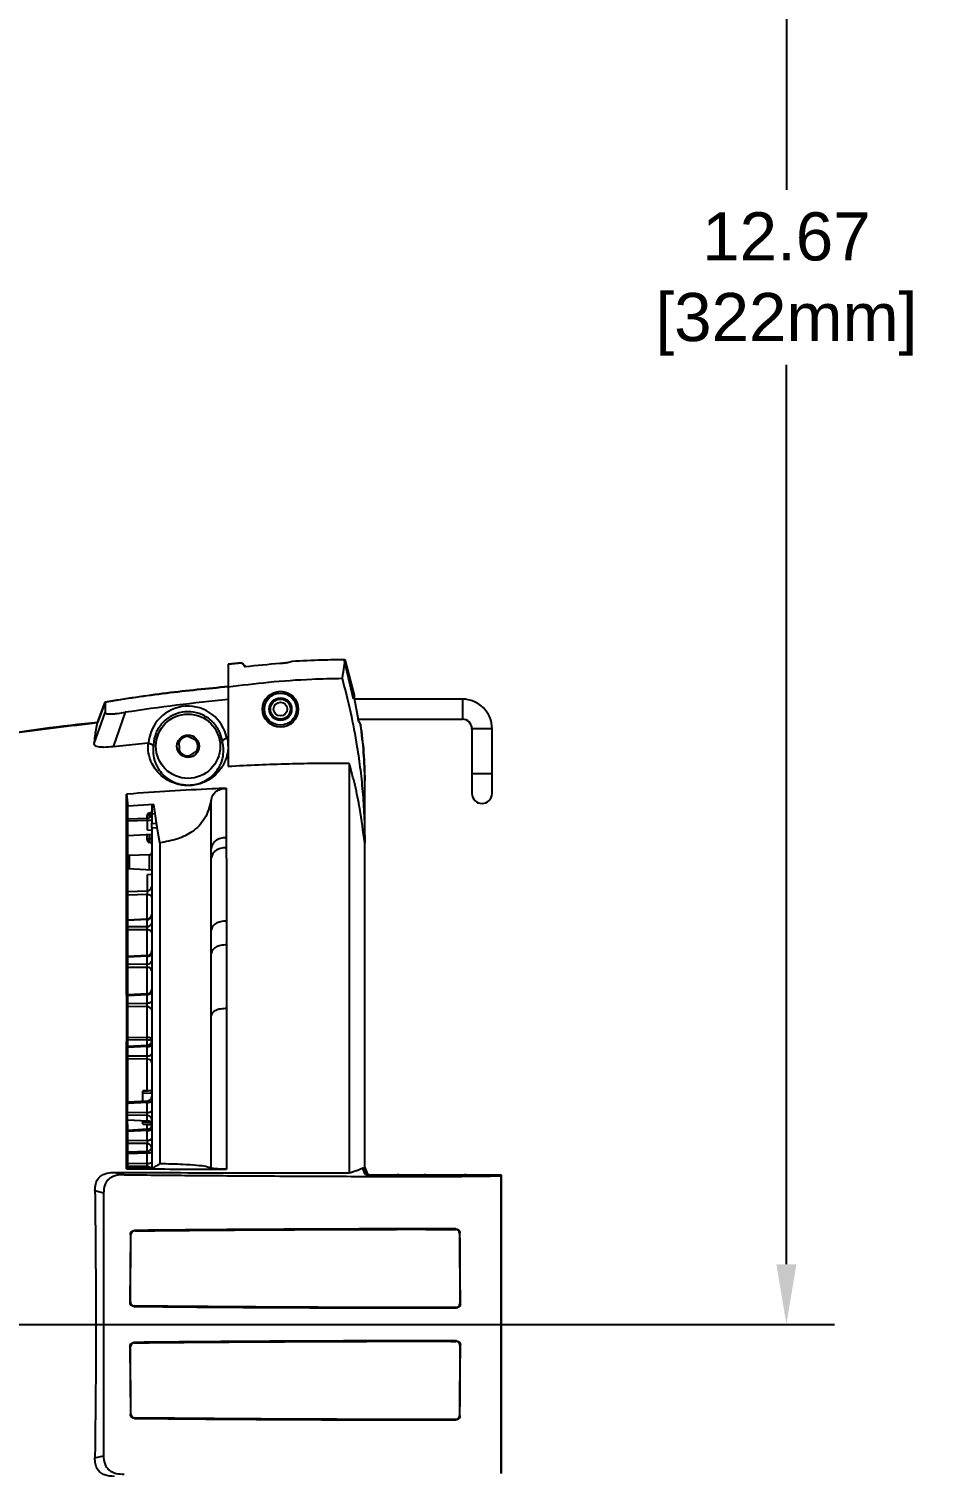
# Model space of a CAD drawing. Header units: inches. Extents: x 1.2 to 44.8, y 1.3 to 32.8.
# Drawn here: x 23.3 to 28.87, y 9.43 to 18.39 of the extents above; entities that cross this region are included whole.
import ezdxf

# ---------------------------------------------------------------- set-up
doc = ezdxf.new("R2010")
doc.units = ezdxf.units.IN
doc.header["$MEASUREMENT"] = 0
doc.layers.add('DIM', color=1, linetype='Continuous')
doc.layers.add('OBJECT', color=7, linetype='Continuous')
doc.styles.add('Arial', font='arial.ttf')
doc.dimstyles.new('ANSI & Metric .30 Stacked', dxfattribs={"dimscale": 2.666667, "dimtxt": 0.3, "dimasz": 0.375, "dimexe": 0.3, "dimexo": 0.3, "dimgap": 0.1, "dimtad": 0, "dimtih": 1, "dimtoh": 1, "dimzin": 4, "dimdsep": 46, "dimtxsty": 'Arial', "dimcen": 0.15, "dimadec": 0, "dimazin": 0, "dimtfac": 0.75, "dimtofl": 0, "dimtmove": 0, "dimatfit": 3, "dimfxl": 1, "dimtolj": 1, "dimtzin": 0, "dimarcsym": 0})

# ---------------------------------------------------------------- blocks, each defined once
blk = doc.blocks.new('*D6')
at = {"layer": 'Defpoints', "color": 0, "transparency": 16777216}
for p in [(16.7878, 9.5733), (26.2386, 6.3449), (16.7878, 3.4586)]:
    blk.add_point(p, dxfattribs=at)
at = {"layer": 'DIM', "color": 0, "lineweight": -2, "transparency": 16777216}
for p, q in [((16.7878, 9.2733), (16.7878, 3.1586)), ((26.2386, 6.0449), (26.2386, 3.1586)), ((17.1628, 3.4586), (20.6791, 3.4586)), ((25.8636, 3.4586), (22.4538, 3.4586))]:
    blk.add_line(p, q, dxfattribs=at)
at = {"layer": 'DIM', "color": 0, "transparency": 16777216}
for points in [[(17.1628, 3.5211), (17.1628, 3.3961), (16.7878, 3.4586)], [(25.8636, 3.5211), (25.8636, 3.3961), (26.2386, 3.4586)]]:
    blk.add_solid(points, dxfattribs=at)
at = {"layer": 'DIM', "color": 0, "transparency": 16777216, "char_height": 0.3, "attachment_point": 5, "style": 'Arial'}
for s, insert in [('\\A1;9.45', (21.5664, 3.7117)), ('\\A1;[240mm]', (21.5664, 3.1663))]:
    blk.add_mtext(s, dxfattribs=dict(at, insert=insert))
blk = doc.blocks.new('*D7')
at = {"layer": 'Defpoints', "color": 0, "transparency": 16777216}
for p in [(21.8281, 22.9991), (28.0133, 22.9991), (21.5848, 10.3242)]:
    blk.add_point(p, dxfattribs=at)
at = {"layer": 'DIM', "color": 0, "lineweight": -2, "transparency": 16777216}
for p, q in [((22.1281, 22.9991), (28.3133, 22.9991)), ((28.0133, 22.6241), (28.0133, 17.3888)), ((28.0133, 10.6992), (28.0133, 16.2979)), ((21.8848, 10.3242), (28.3133, 10.3242))]:
    blk.add_line(p, q, dxfattribs=at)
at = {"layer": 'DIM', "color": 0, "transparency": 16777216}
for points in [[(27.9508, 22.6241), (28.0758, 22.6241), (28.0133, 22.9991)], [(27.9508, 10.6992), (28.0758, 10.6992), (28.0133, 10.3242)]]:
    blk.add_solid(points, dxfattribs=at)
at = {"layer": 'DIM', "color": 0, "transparency": 16777216, "char_height": 0.3, "attachment_point": 5, "style": 'Arial'}
for s, insert in [('\\A1;12.67', (28.0133, 17.0965)), ('\\A1;[322mm]', (28.0133, 16.5511))]:
    blk.add_mtext(s, dxfattribs=dict(at, insert=insert))

msp = doc.modelspace()

# ---------------------------------------------------------------- linework, layer by layer
at = {"layer": 'OBJECT'}
for p, q in [((24.5386, 14.4342), (24.6207, 14.4436)), ((24.5386, 14.4342), (24.5386, 13.7978)), ((24.6204, 14.4436), (24.6213, 14.4377)), ((24.6207, 14.4436), (24.6446, 14.4183)), ((24.9023, 14.4437), (24.936, 14.454)), ((25.3189, 14.2177), (25.2631, 14.455)), ((25.2645, 14.465), (25.3225, 14.2428)), ((25.3225, 14.2428), (25.3217, 14.2307)), ((23.7719, 14.1992), (23.7253, 14.071)), ((23.7255, 14.0716), (23.7719, 14.1992)), ((23.7719, 14.1992), (23.7719, 14.134)), ((24.8063, 14.1802), (24.7982, 14.1802)), ((24.8951, 14.2177), (24.8636, 14.2177)), ((25.3519, 14.0777), (25.3217, 14.2307)), ((25.9961, 14.2177), (25.3243, 14.2177)), ((25.9961, 14.2177), (25.9961, 14.0927)), ((23.7043, 13.9403), (23.7719, 14.134)), ((23.8979, 14.1356), (23.823, 13.9211)), ((24.8063, 14.1302), (24.7982, 14.1302)), ((24.8636, 14.0927), (24.8951, 14.0927)), ((24.8878, 14.0927), (24.8788, 14.0898)), ((24.8897, 14.0924), (24.8904, 14.0906)), ((25.3519, 14.0777), (25.3484, 14.0927)), ((25.3489, 14.0927), (25.9961, 14.0927)), ((25.3519, 14.0777), (25.3622, 14.0581)), ((24.3359, 13.9624), (24.2762, 13.9919)), ((24.5302, 13.9744), (24.533, 13.9747)), ((25.3583, 14.0577), (25.3622, 14.0577)), ((26.0561, 14.0327), (26.0561, 13.6302)), ((26.1811, 14.0327), (26.0561, 14.0327)), ((26.1811, 13.6302), (26.1811, 14.0327)), ((24.0396, 13.9423), (23.823, 13.9211)), ((24.0396, 13.9423), (24.0429, 13.9424)), ((24.2318, 13.9462), (24.2359, 13.8833)), ((24.2922, 13.8603), (24.3405, 13.8924)), ((24.3405, 13.8924), (24.3414, 13.8931)), ((24.3454, 13.9024), (24.3414, 13.8931)), ((24.3534, 13.9011), (24.3414, 13.8931)), ((24.2859, 13.8561), (24.285, 13.8555)), ((25.3886, 13.2431), (25.3886, 13.7102)), ((26.1811, 13.7527), (26.0561, 13.7527)), ((23.9062, 13.6255), (23.9136, 13.5501)), ((24.0746, 13.5617), (23.9136, 13.5501)), ((24.0636, 13.562), (24.0636, 13.4442)), ((24.0362, 13.4615), (23.9134, 13.4572)), ((23.9135, 13.4722), (24.0346, 13.4764)), ((24.0336, 13.4764), (24.0336, 13.4919)), ((24.0362, 13.4022), (24.0362, 13.4615)), ((24.0636, 13.4615), (24.0362, 13.4615)), ((24.0515, 13.5078), (24.0456, 13.5066)), ((24.0456, 13.5066), (24.0473, 13.4985)), ((24.0499, 13.499), (24.0473, 13.4985)), ((24.0473, 13.4985), (24.0473, 13.4797)), ((24.0499, 13.499), (24.0515, 13.5078)), ((24.0499, 13.4812), (24.0499, 13.499)), ((24.0841, 13.5011), (24.0636, 13.5029)), ((24.0636, 13.4442), (24.0934, 13.4424)), ((24.0636, 13.3748), (23.9133, 13.3656)), ((24.0336, 13.3406), (24.0336, 13.373)), ((24.0636, 13.3998), (24.0362, 13.4022)), ((24.0473, 13.3738), (24.0473, 13.3471)), ((24.0473, 13.3471), (24.0499, 13.3469)), ((24.0499, 13.3469), (24.0499, 13.374)), ((24.0636, 13.4162), (24.0636, 11.2988)), ((24.0979, 13.4142), (24.0636, 13.4162)), ((24.0499, 13.3254), (24.0473, 13.3256)), ((25.3886, 11.2931), (25.3886, 13.3225)), ((25.3886, 13.3225), (25.3886, 13.3225)), ((24.0491, 13.2487), (23.9219, 13.2443)), ((23.9219, 13.2443), (23.9219, 13.1623)), ((24.0491, 13.1545), (24.0491, 13.2487)), ((25.3886, 13.2431), (25.3886, 13.2431)), ((23.9135, 13.1628), (24.0636, 13.1536)), ((24.0362, 13.1262), (24.0636, 13.1286)), ((24.0362, 13.0233), (24.0362, 13.1262)), ((24.0346, 13.0001), (23.9134, 12.9959)), ((23.9135, 13.019), (24.0346, 13.0232)), ((24.0346, 12.8481), (24.0346, 13.0001)), ((24.035, 12.8481), (23.9132, 12.8421)), ((24.0346, 12.8015), (24.0346, 12.8452)), ((23.9132, 12.801), (24.0346, 12.8015)), ((24.0346, 12.7805), (23.9132, 12.78)), ((24.0346, 12.6214), (24.0346, 12.7805)), ((24.035, 12.6214), (23.9133, 12.6154)), ((23.9134, 12.5683), (24.0346, 12.5682)), ((24.0346, 12.5471), (23.9134, 12.5472)), ((24.0346, 12.5682), (24.0346, 12.6171)), ((24.0346, 12.3816), (24.0346, 12.5471)), ((23.9136, 12.4691), (23.9136, 12.4691)), ((24.035, 12.3816), (23.9136, 12.3756)), ((24.0346, 12.3231), (24.0346, 12.3765)), ((23.9136, 12.3238), (24.0346, 12.3231)), ((24.0346, 12.3022), (23.9136, 12.3029)), ((24.0346, 12.1114), (24.0346, 12.3022)), ((23.9136, 12.1128), (24.0346, 12.1114)), ((24.0346, 12.0948), (23.9136, 12.096)), ((24.0346, 12.0614), (24.0346, 12.0948)), ((24.035, 12.0611), (23.9136, 12.0553)), ((24.0346, 11.9961), (24.0346, 12.0543)), ((23.9136, 11.9975), (24.0346, 11.9961)), ((24.0346, 11.9756), (23.9136, 11.977)), ((24.0346, 11.7799), (24.0346, 11.9756)), ((24.0636, 11.7814), (24.0066, 11.7784)), ((24.0066, 11.7784), (24.0066, 11.777)), ((24.0066, 11.7133), (24.0066, 11.7622)), ((23.9127, 11.6462), (24.0346, 11.6441)), ((24.0349, 11.7146), (23.9129, 11.709)), ((24.0346, 11.6441), (24.0346, 11.7062)), ((24.0346, 11.6244), (23.9127, 11.6265)), ((23.9127, 11.5989), (24.0346, 11.5924)), ((23.9128, 11.5975), (24.0352, 11.591)), ((24.0066, 11.5862), (24.0066, 11.5926)), ((24.0066, 11.5862), (24.0525, 11.5839)), ((24.0066, 11.5714), (24.0066, 11.57)), ((24.0621, 11.5686), (24.0066, 11.5714)), ((24.0066, 11.57), (24.063, 11.5671)), ((24.0346, 11.5924), (24.0346, 11.6244)), ((24.0346, 11.5391), (24.0346, 11.5686)), ((24.0352, 11.5391), (23.9129, 11.5326)), ((24.0351, 11.5309), (23.913, 11.5245)), ((23.9131, 11.4714), (24.0351, 11.4702)), ((24.0351, 11.4702), (24.0351, 11.5309)), ((24.0346, 11.4498), (23.9132, 11.4509)), ((24.0349, 11.4013), (23.9133, 11.3959)), ((24.0346, 11.4013), (24.0346, 11.4498)), ((24.0346, 11.3265), (24.0346, 11.3913)), ((23.9062, 11.293), (23.9136, 11.3008)), ((23.9062, 11.293), (23.9136, 11.293)), ((23.9135, 11.3292), (24.0346, 11.3265)), ((24.0346, 11.3077), (23.9135, 11.3104)), ((23.9136, 11.3008), (24.074, 11.3)), ((23.9136, 11.3008), (23.9136, 11.293)), ((23.9136, 11.3008), (23.9136, 11.3008)), ((24.0346, 11.3002), (24.0346, 11.3077)), ((25.3922, 11.2585), (25.3769, 11.2969)), ((25.3906, 11.3003), (25.3886, 11.3003)), ((25.4026, 11.2582), (25.3896, 11.2906)), ((25.4072, 11.2587), (25.3906, 11.3003)), ((23.8309, 11.271), (23.8907, 11.2562)), ((25.4472, 11.2553), (26.2364, 11.2553)), ((25.4472, 11.2553), (25.4472, 11.2539)), ((25.59, 11.2539), (25.4472, 11.2539)), ((25.59, 11.2539), (25.4472, 11.2539)), ((25.59, 11.2553), (25.59, 11.2539)), ((25.7672, 11.2539), (25.7672, 11.2553)), ((26.01, 11.2539), (25.7672, 11.2539)), ((26.01, 11.2539), (25.7672, 11.2539)), ((26.01, 11.2539), (26.01, 11.2553)), ((26.2386, 9.3954), (26.2386, 11.253)), ((26.2391, 9.396), (26.2391, 11.254)), ((23.7625, 11.1415), (23.709, 11.1551)), ((23.7625, 11.1415), (23.7625, 9.5069)), ((23.9298, 10.8843), (23.9272, 10.4615)), ((23.9324, 10.8817), (23.9298, 10.8843)), ((23.9298, 10.4641), (23.9324, 10.8817)), ((23.9547, 10.9092), (23.9573, 10.9066)), ((25.9535, 10.9157), (25.9561, 10.9183)), ((25.9812, 10.8936), (25.9786, 10.891)), ((25.9786, 10.891), (25.9813, 10.4548)), ((23.9272, 10.4615), (23.9298, 10.4641)), ((23.9544, 10.4389), (23.9518, 10.4363)), ((25.9591, 10.4271), (25.9565, 10.4297)), ((25.9813, 10.4548), (25.9839, 10.4522)), ((23.9518, 10.2122), (23.9544, 10.2096)), ((25.9565, 10.2187), (25.9591, 10.2214)), ((23.9272, 10.1869), (23.9298, 9.7641)), ((23.9298, 10.1843), (23.9272, 10.1869)), ((23.9324, 9.7667), (23.9298, 10.1843)), ((25.9813, 10.1937), (25.9786, 9.7575)), ((25.9839, 10.1963), (25.9813, 10.1937)), ((23.9298, 9.7641), (23.9324, 9.7667)), ((23.9573, 9.7418), (23.9547, 9.7392)), ((25.9561, 9.7301), (25.9535, 9.7327)), ((25.9786, 9.7575), (25.9812, 9.7549)), ((23.7088, 9.4933), (23.7625, 9.5069))]:
    msp.add_line(p, q, dxfattribs=at)
at = {"layer": 'OBJECT', "flags": 128}
for points in [[(24.1123, 13.3229), (24.0992, 13.4059), (24.0746, 13.5617)], [(24.0473, 13.4985), (24.0445, 13.4982), (24.0419, 13.4978), (24.0396, 13.4972), (24.0375, 13.4964), (24.0358, 13.4954), (24.0346, 13.4943), (24.0338, 13.4931), (24.0336, 13.4919)], [(24.0636, 13.5051), (24.0633, 13.5043), (24.0626, 13.5031), (24.0613, 13.5021), (24.0596, 13.5011), (24.0576, 13.5003), (24.0552, 13.4996), (24.0526, 13.4992), (24.0499, 13.499)], [(24.0473, 13.3471), (24.0445, 13.3469), (24.0419, 13.3465), (24.0396, 13.3458), (24.0375, 13.345), (24.0358, 13.3441), (24.0346, 13.343), (24.0338, 13.3418), (24.0336, 13.3406)], [(24.0636, 13.3535), (24.0633, 13.3522), (24.0626, 13.3511), (24.0613, 13.35), (24.0596, 13.349), (24.0576, 13.3482), (24.0552, 13.3476), (24.0526, 13.3471), (24.0499, 13.3469)], [(24.0636, 12.9839), (24.063, 12.987), (24.0614, 12.99), (24.0587, 12.9927), (24.0552, 12.9952), (24.0508, 12.9972), (24.0458, 12.9987), (24.0403, 12.9997), (24.0346, 13.0001)], [(24.0346, 12.8452), (24.0336, 12.8451), (23.9138, 12.8392), (23.9132, 12.8392)], [(24.0636, 12.7613), (24.063, 12.765), (24.0614, 12.7685), (24.0587, 12.7718), (24.0552, 12.7747), (24.0508, 12.777), (24.0458, 12.7789), (24.0403, 12.78), (24.0346, 12.7805)], [(24.0346, 12.6171), (24.0336, 12.6171), (23.9138, 12.6112), (23.9133, 12.6111)], [(24.0346, 12.3765), (24.0336, 12.3765), (23.9138, 12.3706), (23.9136, 12.3706)], [(24.0636, 12.3955), (24.063, 12.3918), (24.0614, 12.3884), (24.0587, 12.3851), (24.0552, 12.3823), (24.0508, 12.3799), (24.0458, 12.3782), (24.0403, 12.377), (24.0346, 12.3765)], [(24.0636, 12.3416), (24.063, 12.338), (24.0614, 12.3346), (24.0587, 12.3315), (24.0552, 12.3287), (24.0508, 12.3264), (24.0458, 12.3247), (24.0403, 12.3236), (24.0346, 12.3231)], [(24.0346, 12.0543), (24.0336, 12.0542), (23.9138, 12.0485), (23.9136, 12.0485)], [(24.0346, 12.0543), (24.0403, 12.0547), (24.0458, 12.0556), (24.0508, 12.0571), (24.0552, 12.0591), (24.0587, 12.0615), (24.0614, 12.0643), (24.063, 12.0672), (24.0636, 12.0702)], [(24.0346, 11.9961), (24.0403, 11.9965), (24.0458, 11.9974), (24.0508, 11.9989), (24.0552, 12.0008), (24.0587, 12.0031), (24.0614, 12.0057), (24.063, 12.0086), (24.0636, 12.0115)], [(24.0066, 11.777), (24.0365, 11.7785), (24.0636, 11.7799)], [(24.0636, 11.7651), (24.0555, 11.7647), (24.0066, 11.7622)], [(24.0346, 11.7062), (24.0336, 11.7062), (23.9138, 11.7006), (23.9129, 11.7006)], [(24.0346, 11.7062), (24.0403, 11.7065), (24.0458, 11.7073), (24.0508, 11.7085), (24.0552, 11.7101), (24.0587, 11.712), (24.0614, 11.7142), (24.063, 11.7165), (24.0636, 11.719)], [(24.0346, 11.6441), (24.0403, 11.6444), (24.0458, 11.6451), (24.0508, 11.6463), (24.0552, 11.6478), (24.0587, 11.6496), (24.0614, 11.6517), (24.063, 11.654), (24.0636, 11.6563)], [(24.0351, 11.5309), (24.0408, 11.5313), (24.0461, 11.5322), (24.0511, 11.5335), (24.0553, 11.5351), (24.0588, 11.5372), (24.0614, 11.5395), (24.063, 11.542), (24.0636, 11.5445)], [(24.0351, 11.4702), (24.0408, 11.4706), (24.0461, 11.4715), (24.0511, 11.4728), (24.0553, 11.4745), (24.0588, 11.4765), (24.0614, 11.4788), (24.063, 11.4813), (24.0636, 11.4838)], [(24.0346, 11.3913), (24.0336, 11.3913), (23.9138, 11.3859), (23.9133, 11.3859)], [(24.0346, 11.3913), (24.0403, 11.3915), (24.0458, 11.3921), (24.0508, 11.3931), (24.0552, 11.3943), (24.0587, 11.3958), (24.0614, 11.3975), (24.063, 11.3993), (24.0636, 11.4011)], [(24.0346, 11.3265), (24.0403, 11.3268), (24.0458, 11.3273), (24.0508, 11.3282), (24.0552, 11.3294), (24.0587, 11.3308), (24.0614, 11.3323), (24.063, 11.334), (24.0636, 11.3358)], [(26.2386, 11.253), (26.2374, 11.2542), (26.2364, 11.2553)]]:
    msp.add_lwpolyline(points, dxfattribs=at)
at = {"layer": 'OBJECT'}
for centre, radius in [((24.8636, 14.1552), 0.1), ((24.8636, 14.1552), 0.07), ((24.8636, 14.1552), 0.0625), ((24.8636, 14.1552), 0.0425), ((24.2886, 13.9242), 0.2), ((24.2886, 13.9242), 0.0693)]:
    msp.add_circle(centre, radius, dxfattribs=at)
for centre, radius, start, end in [((25.9961, 14.0327), 0.185, 0, 90), ((25.9961, 14.0327), 0.06, 0, 90), ((24.2886, 13.9242), 0.0608, 88.50729, 158.86948), ((24.2886, 13.9242), 0.0608, 208.50729, 278.86948), ((24.2886, 13.9242), 0.0608, 328.50729, 38.86944), ((26.1186, 13.6302), 0.0625, 180, 0), ((24.0486, 13.4919), 0.015, 101.28661, 180), ((24.0336, 13.5064), 0.03, 272, 0), ((24.0486, 13.5225), 0.015, 280.86544, 0), ((24.0901, 13.3364), 0.0441, 165.90975, 194.09025), ((24.0486, 13.3406), 0.015, 180, 265), ((24.0486, 13.2637), 0.015, 272, 0), ((24.0486, 13.3105), 0.015, 0, 85), ((23.9224, 13.2293), 0.015, 92, 126.92897), ((24.0336, 13.0532), 0.03, 272, 0), ((24.0368, 12.8721), 0.027, 265.36262, 352.19999), ((24.037, 12.8283), 0.0269, 264.98131, 351.60594), ((24.0336, 12.8785), 0.03, 272.65979, 359.99203), ((24.0377, 12.6434), 0.0264, 263.41644, 348.90212), ((24.0336, 12.6515), 0.03, 272.69183, 359.99415), ((24.0378, 12.5943), 0.0263, 263.01664, 348.129), ((24.0375, 12.5208), 0.0265, 10.5906, 96.31018), ((24.0336, 12.412), 0.03, 272.78448, 360), ((24.0367, 12.2752), 0.0271, 7.54367, 94.46837), ((23.7473, 12.1031), 0.2875, 358.35083, 1.64917), ((24.0336, 12.0913), 0.03, 272.60637, 359.99252), ((24.0358, 11.9477), 0.0279, 4.7344, 92.42429), ((24.0336, 11.7448), 0.03, 272.52665, 359.99462), ((24.035, 11.5958), 0.0286, 2.72153, 90.71465), ((24.035, 11.5638), 0.0286, 2.72153, 90.71465), ((24.0336, 11.5611), 0.03, 0, 87.09078), ((24.0336, 11.5691), 0.03, 272.8938, 352.36467), ((24.0348, 11.4208), 0.029, 11.79416, 90.41576), ((24.0336, 11.4314), 0.03, 272.50076, 359.99981), ((24.0337, 11.2769), 0.0308, 49.28213, 88.32781), ((25.3923, 11.2435), 0.015, 63.16339, 90.18956)]:
    msp.add_arc(centre, radius, start, end, dxfattribs=at)
msp.add_ellipse((24.8636, 14.1547), major_axis=(0, 0.1114), ratio=0.999987, dxfattribs=at)
for centre, major_axis, ratio, start_param, end_param in [((24.2886, 13.9276), (0, 0.2461), 0.999985, 4.903955, 7.793466), ((24.0336, 13.4614), (0.0011, 0.015), 0.172257, 4.734033, 6.301787), ((24.0486, 13.3406), (-0.0014, 0.0152), 0.133962, 3.117715, 5.130176), ((24.0336, 13.0082), (0.0011, 0.015), 0.126126, 4.157074, 6.296614), ((24.0336, 11.6062), (-0.0016, 0.0151), 0.062203, 2.702856, 3.131662), ((24.0336, 11.4635), (-0.0003, 0.015), 0.126778, 3.567482, 5.17868), ((24.0336, 11.524), (0.0016, 0.0151), 0.061986, 5.195138, 6.291229), ((25.2413, 10.3242), (0, 4.3858), 0.034921, 4.933911, 4.93682), ((25.4472, 11.2587), (0.055, 0), 0.087489, 3.176499, 4.417192), ((25.4472, 11.2588), (0.04, 0), 0.087489, 3.176499, 4.712389), ((25.4472, 11.2587), (0.055, 0), 0.087489, 4.417192, 4.712389), ((25.59, 11.2587), (0.055, 0), 0.087489, 4.712389, 5.502871), ((25.59, 11.2475), (0.04, 0), 0.19438, 1.036328, 1.570796), ((25.7672, 11.2587), (0.055, 0), 0.087489, 3.921907, 4.712389), ((25.7672, 11.2475), (0.04, 0), 0.19438, 1.570796, 2.105264), ((26.01, 11.2587), (0.055, 0), 0.087489, 4.712389, 5.502871), ((26.01, 11.2475), (0.04, 0), 0.19438, 1.036328, 1.570796)]:
    msp.add_ellipse(centre, major_axis=major_axis, ratio=ratio, start_param=start_param, end_param=end_param, dxfattribs=at)
for points in [[(24.6204, 14.4436), (24.5943, 14.4407), (24.5671, 14.4376), (24.5386, 14.4342)], [(24.6204, 14.4436), (24.6271, 14.444), (24.6352, 14.4356), (24.6446, 14.4183)], [(25.3519, 14.0777), (25.358, 14.0711), (25.3612, 14.0644), (25.3622, 14.0577)]]:
    msp.add_open_spline(points, degree=3, dxfattribs=at)
for points, knots in [([(24.8744, 14.4398), (24.8697, 14.4395), (24.793, 14.4337), (24.7165, 14.4257), (24.6446, 14.4183)], [0, 0, 0, 0, 0.060514, 1, 1, 1, 1]), ([(24.9023, 14.4437), (24.9009, 14.4433), (24.898, 14.4425), (24.8902, 14.4414), (24.8819, 14.4404), (24.8765, 14.44), (24.8744, 14.4398)], [0, 0, 0, 0, 0.2753246, 0.5506821, 0.825326, 1, 1, 1, 1]), ([(24.936, 14.454), (24.9982, 14.4571), (25.1076, 14.4626), (25.2172, 14.4643), (25.2645, 14.465)], [0, 0, 0, 0, 0.568639, 1, 1, 1, 1]), ([(25.2645, 14.465), (25.2644, 14.4649), (25.263, 14.4543), (25.259, 14.4252), (25.2515, 14.3731), (25.2478, 14.347)], [0, 0, 0, 0, 0.005481, 0.501597, 1, 1, 1, 1]), ([(24.5386, 14.2943), (24.622, 14.3046), (24.795, 14.3259), (25.0318, 14.3426), (25.1849, 14.3457), (25.2478, 14.347)], [0, 0, 0, 0, 0.354665, 0.734886, 1, 1, 1, 1]), ([(25.2478, 14.347), (25.2658, 14.2769), (25.3021, 14.1367), (25.338, 13.9452), (25.3623, 13.7742), (25.3774, 13.6243), (25.3868, 13.4737), (25.388, 13.3729), (25.3886, 13.3225)], [0, 0, 0, 0, 0.208801, 0.418149, 0.563127, 0.708317, 0.854049, 1, 1, 1, 1]), ([(24.5386, 14.2955), (24.4104, 14.2832), (24.1539, 14.2585), (23.8993, 14.219), (23.7719, 14.1992)], [0, 0, 0, 0, 0.49969, 1, 1, 1, 1]), ([(23.7719, 14.1992), (23.8036, 14.2052), (23.8354, 14.2106), (23.899, 14.2207), (23.9309, 14.2254), (24.0265, 14.239), (24.0904, 14.2472), (24.2822, 14.2702), (24.4103, 14.2835), (24.5386, 14.2955)], [0, 0, 0, 0, 0.125, 0.125, 0.25, 0.25, 0.5, 0.5, 1, 1, 1, 1]), ([(24.5386, 14.2143), (24.4315, 14.2035), (24.2174, 14.1818), (24.0044, 14.151), (23.8979, 14.1356)], [0, 0, 0, 0, 0.499821, 1, 1, 1, 1]), ([(24.8004, 14.1802), (24.8028, 14.1853), (24.8081, 14.1963), (24.822, 14.2103), (24.8411, 14.2207), (24.8652, 14.2251), (24.8812, 14.2205), (24.8895, 14.2181)], [0, 0, 0, 0, 0.157902, 0.338701, 0.53936, 0.759831, 1, 1, 1, 1]), ([(23.7255, 14.0716), (23.7124, 14.0703), (23.4688, 14.0467), (22.9969, 13.9781), (22.505, 13.8823), (22.2466, 13.8087), (22.2114, 13.7987)], [0, 0, 0, 0, 0.025269, 0.4714888, 0.918344, 0.9889268, 0.9889268, 0.9889268, 0.9889268]), ([(22.2114, 13.8013), (22.3725, 13.8409), (22.7023, 13.9217), (23.2077, 14.0126), (23.5528, 14.0515), (23.7253, 14.071)], [0.010978, 0.010978, 0.010978, 0.010978, 0.330671, 0.6654632, 1, 1, 1, 1]), ([(23.7043, 13.9403), (23.7084, 13.9721), (23.7164, 14.0361), (23.7223, 14.0593), (23.7253, 14.071)], [0, 0, 0, 0, 0.497473, 1, 1, 1, 1]), ([(23.7719, 14.134), (23.773, 14.1313), (23.7746, 14.1274), (23.7896, 14.1249), (23.8052, 14.1247), (23.8256, 14.1259), (23.8569, 14.1293), (23.8816, 14.1331), (23.8979, 14.1356)], [0, 0, 0, 0, 0.268825, 0.385121, 0.499196, 0.617817, 0.750134, 1, 1, 1, 1]), ([(24.5033, 13.9476), (24.4994, 13.9672), (24.4907, 14.0108), (24.4523, 14.07), (24.3941, 14.1163), (24.3238, 14.1402), (24.2504, 14.1397), (24.1817, 14.1153), (24.1247, 14.0699), (24.0856, 14.008), (24.0728, 13.9547), (24.0725, 13.925), (24.0725, 13.9196)], [0, 0, 0, 0, 0.091814, 0.204021, 0.316125, 0.426483, 0.535352, 0.643645, 0.752491, 0.862769, 0.974762, 1, 1, 1, 1]), ([(24.8897, 14.0924), (24.8827, 14.0903), (24.8695, 14.0861), (24.8494, 14.0879), (24.8325, 14.0939), (24.8162, 14.1051), (24.805, 14.1177), (24.8017, 14.1281), (24.801, 14.1302)], [0, 0, 0, 0, 0.201363, 0.384784, 0.550152, 0.697531, 0.937158, 1, 1, 1, 1]), ([(24.533, 13.9747), (24.5364, 13.9489), (24.5416, 13.9086), (24.5248, 13.8399), (24.4971, 13.7859), (24.4547, 13.7392), (24.4096, 13.7085), (24.3655, 13.6902), (24.3253, 13.6808), (24.2947, 13.6789), (24.2676, 13.6797), (24.234, 13.6837), (24.18, 13.7006), (24.1293, 13.7325), (24.0898, 13.7733), (24.0578, 13.8246), (24.039, 13.8836), (24.0394, 13.9227), (24.0396, 13.9423)], [0, 0, 0, 0, 0.155181, 0.242407, 0.330958, 0.394178, 0.44011, 0.465818, 0.491341, 0.513103, 0.517073, 0.538788, 0.574116, 0.636426, 0.702442, 0.769911, 0.884218, 1, 1, 1, 1]), ([(24.5033, 13.9476), (24.5033, 13.9477), (24.5031, 13.9504), (24.5039, 13.9556), (24.5079, 13.9627), (24.514, 13.9683), (24.5215, 13.9725), (24.5273, 13.9738), (24.5302, 13.9744)], [0, 0, 0, 0, 0.004514, 0.249781, 0.46414, 0.649083, 0.824353, 1, 1, 1, 1]), ([(25.3622, 14.0581), (25.3697, 14.0005), (25.3849, 13.885), (25.3874, 13.7685), (25.3886, 13.7102)], [0, 0, 0, 0, 0.498712, 1, 1, 1, 1]), ([(25.3886, 13.7102), (25.3886, 13.7684), (25.3862, 13.8265), (25.3773, 13.9424), (25.3707, 14.0002), (25.3622, 14.0577)], [0, 0, 0, 0, 0.5, 0.5, 1, 1, 1, 1]), ([(23.823, 13.9211), (23.803, 13.9192), (23.7735, 13.9165), (23.7385, 13.9179), (23.7183, 13.9219), (23.7051, 13.9296), (23.7046, 13.9363), (23.7043, 13.9403)], [0, 0, 0, 0, 0.30596, 0.450723, 0.596268, 0.76238, 1, 1, 1, 1]), ([(24.0429, 13.9424), (24.0459, 13.9421), (24.0519, 13.9415), (24.0598, 13.9382), (24.0664, 13.9333), (24.071, 13.927), (24.0723, 13.9221), (24.0725, 13.9196), (24.0725, 13.9196)], [0, 0, 0, 0, 0.179407, 0.3584, 0.547963, 0.76779, 0.995414, 1, 1, 1, 1]), ([(24.0725, 13.9196), (24.0717, 13.902), (24.07, 13.8667), (24.0857, 13.8132), (24.1141, 13.7665), (24.1485, 13.7304), (24.1932, 13.7018), (24.2413, 13.6865), (24.2798, 13.6818), (24.3051, 13.6826), (24.3314, 13.6858), (24.359, 13.6923), (24.3981, 13.7088), (24.4379, 13.7361), (24.4748, 13.7772), (24.4988, 13.8249), (24.5134, 13.8875), (24.5073, 13.9239), (24.5033, 13.9476)], [0, 0, 0, 0, 0.119467, 0.239991, 0.305233, 0.371384, 0.43147, 0.464597, 0.484442, 0.503764, 0.507647, 0.53089, 0.55486, 0.598758, 0.660366, 0.746546, 0.834245, 1, 1, 1, 1]), ([(24.2922, 13.8603), (24.2883, 13.8601), (24.2771, 13.8596), (24.2591, 13.8645), (24.2444, 13.874), (24.2377, 13.8813), (24.2359, 13.8833)], [0, 0, 0, 0, 0.187733, 0.528992, 0.869897, 1, 1, 1, 1]), ([(24.3439, 13.9496), (24.3471, 13.9437), (24.3536, 13.9319), (24.3552, 13.9146), (24.3538, 13.9045), (24.3533, 13.901)], [0, 0, 0, 0, 0.39594, 0.790953, 1, 1, 1, 1]), ([(25.2924, 13.8175), (25.1667, 13.8171), (24.9153, 13.8163), (24.6642, 13.804), (24.5386, 13.7978)], [0, 0, 0, 0, 0.4997552, 1, 1, 1, 1]), ([(25.2924, 13.8175), (25.2924, 13.7694), (25.2925, 13.6726), (25.2925, 13.4966), (25.2925, 13.3051), (25.2925, 13.0992), (25.2924, 12.8709), (25.2923, 12.6247), (25.2923, 12.3641), (25.2923, 12.0901), (25.2924, 11.8), (25.2924, 11.5239), (25.2924, 11.3433), (25.2924, 11.2671)], [0, 0, 0, 0, 0.101607, 0.204124, 0.293668, 0.383833, 0.47597, 0.568792, 0.658049, 0.747933, 0.83979, 0.932327, 1, 1, 1, 1]), ([(25.3886, 13.3225), (25.379, 13.3937), (25.363, 13.5136), (25.3302, 13.6788), (25.3048, 13.7719), (25.2924, 13.8175)], [0, 0, 0, 0, 0.4273062, 0.719303, 1, 1, 1, 1]), ([(23.9062, 11.293), (23.9058, 11.3642), (23.9052, 11.5067), (23.9055, 11.7168), (23.9061, 11.9236), (23.9067, 12.139), (23.9066, 12.36), (23.906, 12.5814), (23.9059, 12.7893), (23.906, 12.9836), (23.9062, 13.1648), (23.906, 13.3325), (23.9055, 13.4884), (23.9059, 13.5798), (23.9062, 13.6255)], [0, 0, 0, 0, 0.070998, 0.142226, 0.214231, 0.286532, 0.37348, 0.461051, 0.547999, 0.635509, 0.724628, 0.814244, 0.90692, 1, 1, 1, 1]), ([(24.526, 13.6623), (24.4968, 13.661), (24.2925, 13.6521), (24.0859, 13.6393), (23.9086, 13.6257), (23.9062, 13.6255)], [0, 0, 0, 0, 0.1408638, 0.9880298, 1, 1, 1, 1]), ([(24.4318, 13.5866), (24.4346, 13.5981), (24.4394, 13.6175), (24.458, 13.6408), (24.4834, 13.656), (24.5075, 13.6612), (24.5226, 13.6621), (24.526, 13.6623)], [0, 0, 0, 0, 0.280002, 0.476864, 0.674281, 0.926356, 1, 1, 1, 1]), ([(24.526, 13.6623), (24.526, 13.6155), (24.5261, 13.522), (24.5264, 13.4108), (24.5265, 13.3552)], [0, 0, 0, 0, 0.500224, 1, 1, 1, 1]), ([(23.9136, 12.4691), (23.9134, 12.5276), (23.9131, 12.6446), (23.9132, 12.8087), (23.9134, 12.9644), (23.9137, 13.149), (23.913, 13.3524), (23.9134, 13.484), (23.9136, 13.5501)], [0, 0, 0, 0, 0.129297, 0.258605, 0.390219, 0.521839, 0.75975, 1, 1, 1, 1]), ([(23.9136, 13.4722), (23.9136, 13.4778), (23.9136, 13.5065), (23.9136, 13.5311), (23.9136, 13.551)], [0, 0, 0, 0, 0.193656, 1, 1, 1, 1]), ([(24.4318, 13.5866), (24.4218, 13.5476), (24.4025, 13.473), (24.3218, 13.3901), (24.2213, 13.3415), (24.1502, 13.3293), (24.1123, 13.3229)], [0, 0, 0, 0, 0.2825974, 0.5406706, 0.7552332, 1, 1, 1, 1]), ([(24.4317, 13.2863), (24.4317, 13.3406), (24.4318, 13.4494), (24.4318, 13.5408), (24.4318, 13.5866)], [0, 0, 0, 0, 0.499044, 1, 1, 1, 1]), ([(24.0636, 13.4162), (24.0636, 13.4177), (24.0636, 13.4207), (24.0636, 13.4287), (24.0636, 13.4369), (24.0636, 13.4422), (24.0636, 13.4442)], [0, 0, 0, 0, 0.279181, 0.558389, 0.837045, 1, 1, 1, 1]), ([(23.9136, 13.241), (23.9136, 13.262), (23.9136, 13.3078), (23.9136, 13.3453), (23.9136, 13.3656)], [0, 0, 0, 0, 0.458153, 1, 1, 1, 1]), ([(24.5265, 13.3552), (24.514, 13.3542), (24.4906, 13.3523), (24.4601, 13.3381), (24.4393, 13.315), (24.4344, 13.2963), (24.4317, 13.2863)], [0, 0, 0, 0, 0.267601, 0.5, 0.732399, 1, 1, 1, 1]), ([(24.5265, 13.3552), (24.5266, 13.3449), (24.5266, 13.3244), (24.5267, 13.3032), (24.5267, 13.2927)], [0, 0, 0, 0, 0.499933, 1, 1, 1, 1]), ([(24.1123, 13.3229), (24.1123, 13.2581), (24.1123, 13.1289), (24.1123, 12.8892), (24.1123, 12.6193), (24.1123, 12.3389), (24.1123, 12.058), (24.1123, 11.7832), (24.1123, 11.5379), (24.1123, 11.3816), (24.1123, 11.3253)], [0, 0, 0, 0, 0.148211, 0.295611, 0.443346, 0.589148, 0.703144, 0.818544, 0.934666, 1, 1, 1, 1]), ([(24.5267, 13.2927), (24.5142, 13.2917), (24.4908, 13.2898), (24.4601, 13.2759), (24.4393, 13.2532), (24.4344, 13.2349), (24.4317, 13.2251)], [0, 0, 0, 0, 0.2676594, 0.5, 0.7323406, 1, 1, 1, 1]), ([(24.4317, 13.2251), (24.4317, 13.2354), (24.4317, 13.2561), (24.4317, 13.2763), (24.4317, 13.2863)], [0, 0, 0, 0, 0.500072, 1, 1, 1, 1]), ([(24.5267, 13.2927), (24.5269, 13.2222), (24.5274, 13.0812), (24.5278, 12.9174), (24.528, 12.8354)], [0, 0, 0, 0, 0.499834, 1, 1, 1, 1]), ([(24.4315, 12.7783), (24.4316, 12.8585), (24.4316, 13.0186), (24.4317, 13.1564), (24.4317, 13.2251)], [0, 0, 0, 0, 0.501628, 1, 1, 1, 1]), ([(24.0346, 12.8452), (24.0347, 12.8458), (24.0349, 12.8473), (24.035, 12.8486), (24.035, 12.8484), (24.035, 12.8483)], [0, 0, 0, 0, 0.31053, 0.804343, 1, 1, 1, 1]), ([(24.528, 12.8354), (24.5153, 12.8347), (24.4916, 12.8334), (24.4605, 12.8217), (24.4393, 12.8024), (24.4343, 12.7867), (24.4315, 12.7783)], [0, 0, 0, 0, 0.268027, 0.5, 0.731973, 1, 1, 1, 1]), ([(24.528, 12.8354), (24.528, 12.8111), (24.5281, 12.7626), (24.5282, 12.7123), (24.5282, 12.6872)], [0, 0, 0, 0, 0.502172, 1, 1, 1, 1]), ([(24.0346, 12.7805), (24.0347, 12.7814), (24.0349, 12.7836), (24.035, 12.7879), (24.0351, 12.793), (24.0349, 12.7979), (24.0347, 12.8003), (24.0346, 12.8015)], [0, 0, 0, 0, 0.135806, 0.351767, 0.567479, 0.783477, 1, 1, 1, 1]), ([(24.4315, 12.6336), (24.4315, 12.6581), (24.4315, 12.7072), (24.4315, 12.7546), (24.4315, 12.7783)], [0, 0, 0, 0, 0.499289, 1, 1, 1, 1]), ([(24.5282, 12.6872), (24.5155, 12.6866), (24.4918, 12.6854), (24.4605, 12.6744), (24.4393, 12.6563), (24.4342, 12.6415), (24.4315, 12.6336)], [0, 0, 0, 0, 0.268107, 0.5, 0.731893, 1, 1, 1, 1]), ([(24.4315, 12.2469), (24.4315, 12.3138), (24.4315, 12.4475), (24.4315, 12.5715), (24.4315, 12.6336)], [0, 0, 0, 0, 0.500014, 1, 1, 1, 1]), ([(24.5282, 12.6872), (24.5283, 12.6231), (24.5284, 12.4959), (24.5284, 12.3588), (24.5285, 12.2909)], [0, 0, 0, 0, 0.504396, 1, 1, 1, 1]), ([(24.0346, 12.6171), (24.0347, 12.6178), (24.0349, 12.6196), (24.035, 12.6213), (24.035, 12.6214), (24.035, 12.6214)], [0, 0, 0, 0, 0.268523, 0.695533, 1, 1, 1, 1]), ([(24.0346, 12.5471), (24.0347, 12.5479), (24.0349, 12.5499), (24.035, 12.5541), (24.0351, 12.5592), (24.0349, 12.5642), (24.0347, 12.5669), (24.0346, 12.5682)], [0, 0, 0, 0, 0.135806, 0.351767, 0.567479, 0.783477, 1, 1, 1, 1]), ([(23.9136, 11.9524), (23.9136, 12.0108), (23.9136, 12.1316), (23.9136, 12.305), (23.9136, 12.4142), (23.9136, 12.4691)], [0, 0, 0, 0, 0.31808, 0.657402, 1, 1, 1, 1]), ([(24.0346, 12.3765), (24.0347, 12.3773), (24.0349, 12.3793), (24.035, 12.3813), (24.0351, 12.3823), (24.035, 12.3821), (24.035, 12.3821)], [0, 0, 0, 0, 0.239154, 0.619461, 0.999328, 1, 1, 1, 1]), ([(24.0346, 12.3022), (24.0347, 12.3029), (24.0349, 12.3047), (24.035, 12.3087), (24.0351, 12.3137), (24.0349, 12.3188), (24.0347, 12.3217), (24.0346, 12.3231)], [0, 0, 0, 0, 0.135806, 0.351767, 0.567479, 0.783477, 1, 1, 1, 1]), ([(24.5285, 12.2909), (24.5157, 12.2904), (24.4919, 12.2894), (24.4606, 12.2805), (24.4393, 12.2655), (24.4342, 12.2534), (24.4315, 12.2469)], [0, 0, 0, 0, 0.2681864, 0.5, 0.7318136, 1, 1, 1, 1]), ([(24.5285, 12.2909), (24.5284, 12.1862), (24.5283, 11.976), (24.5279, 11.6401), (24.5276, 11.407), (24.5275, 11.2905)], [0, 0, 0, 0, 0.331778, 0.666034, 1, 1, 1, 1]), ([(24.4316, 11.2984), (24.4316, 11.4089), (24.4315, 11.6298), (24.4315, 11.9482), (24.4315, 12.1476), (24.4315, 12.2469)], [0, 0, 0, 0, 0.3343079, 0.6685449, 1, 1, 1, 1]), ([(24.0636, 12.0943), (24.0636, 12.0944), (24.0636, 12.0964), (24.0624, 12.1002), (24.0577, 12.105), (24.0511, 12.1085), (24.0433, 12.1108), (24.0376, 12.1112), (24.0346, 12.1114)], [0, 0, 0, 0, 0.004749, 0.231825, 0.445184, 0.632693, 0.813356, 1, 1, 1, 1]), ([(24.0636, 12.0943), (24.0636, 12.0943), (24.0636, 12.0943), (24.0636, 12.0943), (24.0636, 12.0944), (24.0636, 12.0944), (24.0636, 12.0944), (24.0635, 12.0944), (24.0634, 12.0945), (24.0629, 12.0946), (24.0615, 12.0948), (24.0577, 12.0949), (24.0511, 12.0949), (24.0433, 12.0949), (24.0376, 12.0948), (24.0346, 12.0948)], [0, 0, 0, 0, 0.004754, 0.005954, 0.008128, 0.014113, 0.024514, 0.04262, 0.074267, 0.130222, 0.232641, 0.445567, 0.632704, 0.813239, 1, 1, 1, 1]), ([(24.0346, 12.0543), (24.0347, 12.0551), (24.0349, 12.0574), (24.035, 12.0599), (24.0351, 12.0614), (24.035, 12.0612), (24.035, 12.0611)], [0, 0, 0, 0, 0.210195, 0.544451, 0.878321, 1, 1, 1, 1]), ([(23.9136, 11.3008), (23.9131, 11.4118), (23.9122, 11.6347), (23.9131, 11.8461), (23.9136, 11.9524)], [0, 0, 0, 0, 0.497752, 1, 1, 1, 1]), ([(24.0346, 11.9756), (24.0347, 11.9762), (24.0349, 11.9778), (24.035, 11.9814), (24.0351, 11.9863), (24.0349, 11.9915), (24.0347, 11.9945), (24.0346, 11.9961)], [0, 0, 0, 0, 0.135806, 0.351767, 0.567479, 0.783477, 1, 1, 1, 1]), ([(24.0066, 11.7622), (24.0066, 11.7639), (24.0066, 11.7673), (24.0066, 11.7718), (24.0066, 11.7752), (24.0066, 11.7766), (24.0066, 11.777), (24.0066, 11.777)], [0, 0, 0, 0, 0.239794, 0.479598, 0.719165, 0.958431, 1, 1, 1, 1]), ([(24.0346, 11.7062), (24.0347, 11.7072), (24.0349, 11.7096), (24.035, 11.7126), (24.0351, 11.7146), (24.035, 11.7147), (24.0349, 11.7147)], [0, 0, 0, 0, 0.187091, 0.484608, 0.78178, 1, 1, 1, 1]), ([(24.0346, 11.6244), (24.0347, 11.6249), (24.0349, 11.6262), (24.035, 11.6295), (24.0351, 11.6341), (24.0349, 11.6393), (24.0347, 11.6425), (24.0346, 11.6441)], [0, 0, 0, 0, 0.135806, 0.351767, 0.567479, 0.783477, 1, 1, 1, 1]), ([(24.0066, 11.5714), (24.0066, 11.5718), (24.0066, 11.5727), (24.0066, 11.576), (24.0066, 11.5803), (24.0066, 11.5839), (24.0066, 11.5859), (24.0066, 11.5862)], [0, 0, 0, 0, 0.239131, 0.47826, 0.71747, 0.956955, 1, 1, 1, 1]), ([(24.0346, 11.3913), (24.0347, 11.3923), (24.0349, 11.3948), (24.035, 11.3982), (24.0351, 11.4006), (24.035, 11.4016), (24.0349, 11.4014), (24.0349, 11.4014)], [0, 0, 0, 0, 0.171639, 0.444582, 0.71721, 0.990199, 1, 1, 1, 1]), ([(23.9136, 11.293), (24.0885, 11.2921), (24.2931, 11.2912), (24.4978, 11.2906), (24.5275, 11.2905)], [0, 0, 0, 0, 0.855272, 1, 1, 1, 1]), ([(24.0346, 11.3077), (24.0347, 11.3081), (24.0349, 11.3091), (24.035, 11.3121), (24.0351, 11.3165), (24.0349, 11.3216), (24.0347, 11.3249), (24.0346, 11.3265)], [0, 0, 0, 0, 0.135806, 0.351767, 0.567479, 0.783477, 1, 1, 1, 1]), ([(24.074, 11.3), (24.0813, 11.3048), (24.0943, 11.3134), (24.1072, 11.322), (24.1129, 11.3258)], [0, 0, 0, 0, 0.556649, 1, 1, 1, 1]), ([(24.1129, 11.3258), (24.1377, 11.3254), (24.1872, 11.3245), (24.267, 11.3217), (24.3452, 11.3167), (24.4076, 11.3084), (24.4232, 11.3019), (24.4316, 11.2984)], [0, 0, 0, 0, 0.155978, 0.311569, 0.52986, 0.748429, 1, 1, 1, 1]), ([(24.5275, 11.2905), (24.5145, 11.2906), (24.4924, 11.2908), (24.4645, 11.2922), (24.4446, 11.2943), (24.4353, 11.2965), (24.4325, 11.2979), (24.4316, 11.2984)], [0, 0, 0, 0, 0.2669445, 0.4558246, 0.6450389, 0.8986772, 1, 1, 1, 1]), ([(25.3769, 11.2969), (25.376, 11.2965), (25.3656, 11.2912), (25.3472, 11.2836), (25.3186, 11.2741), (25.3012, 11.2694), (25.2924, 11.2671)], [0, 0, 0, 0, 0.043284, 0.52033, 0.759954, 1, 1, 1, 1]), ([(25.3769, 11.2969), (25.3786, 11.2976), (25.3807, 11.2985), (25.3828, 11.2982), (25.3833, 11.2981)], [0, 0, 0, 0, 0.78047, 1, 1, 1, 1]), ([(25.3833, 11.2981), (25.3847, 11.2971), (25.3875, 11.2951), (25.3889, 11.292), (25.3896, 11.2906)], [0, 0, 0, 0, 0.520487, 1, 1, 1, 1]), ([(23.709, 11.1551), (23.7096, 11.1704), (23.7106, 11.1957), (23.7249, 11.2289), (23.7459, 11.2508), (23.7782, 11.2666), (23.8074, 11.2708), (23.8271, 11.271), (23.8309, 11.271)], [0, 0, 0, 0, 0.238055, 0.395689, 0.554448, 0.6971, 0.941468, 1, 1, 1, 1]), ([(23.8907, 11.2562), (23.8741, 11.2557), (23.8492, 11.2548), (23.8175, 11.2444), (23.7962, 11.2314), (23.78, 11.2134), (23.7651, 11.1836), (23.7635, 11.1588), (23.7625, 11.1415)], [0, 0, 0, 0, 0.250803, 0.3780206, 0.5017875, 0.6243449, 0.7387798, 1, 1, 1, 1]), ([(23.8309, 11.271), (24.0741, 11.2698), (24.561, 11.2675), (25.0485, 11.2672), (25.2924, 11.2671)], [0, 0, 0, 0, 0.499735, 1, 1, 1, 1]), ([(23.8907, 11.2562), (24.0167, 11.2548), (24.2688, 11.2521), (24.6808, 11.2492), (25.1255, 11.2467), (25.5238, 11.2454), (25.8428, 11.2455), (26.0229, 11.2461), (26.1421, 11.2476), (26.1911, 11.2485), (26.2225, 11.2497), (26.2346, 11.2507), (26.2399, 11.2517), (26.2391, 11.2525), (26.2386, 11.253)], [0, 0, 0, 0, 0.1597237, 0.319645, 0.5199149, 0.7203513, 0.8207324, 0.9213632, 0.9466262, 0.9721086, 0.9845123, 0.9891784, 0.9926191, 1, 1, 1, 1]), ([(25.4317, 11.2542), (25.4265, 11.2543), (25.4159, 11.2547), (25.4053, 11.2556), (25.3995, 11.2565), (25.399, 11.2567), (25.3988, 11.2567)], [0, 0, 0, 0, 0.311817, 0.63763, 0.872191, 1, 1, 1, 1]), ([(23.709, 11.1551), (23.7102, 11.0527), (23.7126, 10.8471), (23.7146, 10.5315), (23.7148, 10.2114), (23.7132, 9.8627), (23.7104, 9.625), (23.7088, 9.4933)], [0, 0, 0, 0, 0.186926, 0.375005, 0.566879, 0.760114, 1, 1, 1, 1]), ([(23.9298, 10.8843), (23.9301, 10.8871), (23.9307, 10.8927), (23.9351, 10.9001), (23.9414, 10.9058), (23.9484, 10.9088), (23.9529, 10.9091), (23.9547, 10.9092)], [0, 0, 0, 0, 0.215553, 0.43111, 0.646575, 0.862054, 1, 1, 1, 1]), ([(23.9573, 10.9066), (23.9545, 10.9063), (23.9489, 10.9057), (23.9415, 10.9014), (23.9359, 10.895), (23.9329, 10.888), (23.9326, 10.8835), (23.9324, 10.8817)], [0, 0, 0, 0, 0.215734, 0.431475, 0.647052, 0.862508, 1, 1, 1, 1]), ([(25.9561, 10.9183), (25.8599, 10.9186), (25.5549, 10.9193), (25.0406, 10.9173), (24.4693, 10.9141), (24.108, 10.9107), (23.9547, 10.9092)], [0, 0, 0, 0, 0.1439256, 0.4564033, 0.7694111, 1, 1, 1, 1]), ([(23.9573, 10.9066), (24.1225, 10.9082), (24.453, 10.9113), (24.9556, 10.9142), (25.3743, 10.9159), (25.7087, 10.9164), (25.8719, 10.916), (25.9535, 10.9157)], [0, 0, 0, 0, 0.249116, 0.498547, 0.7552, 0.877537, 1, 1, 1, 1]), ([(25.9786, 10.891), (25.9783, 10.8938), (25.9777, 10.8993), (25.9733, 10.9068), (25.9669, 10.9124), (25.9599, 10.9153), (25.9553, 10.9156), (25.9535, 10.9157)], [0, 0, 0, 0, 0.215763, 0.431521, 0.647398, 0.863364, 1, 1, 1, 1]), ([(25.9561, 10.9183), (25.959, 10.9181), (25.9646, 10.9175), (25.9721, 10.9132), (25.9777, 10.9068), (25.9807, 10.8999), (25.981, 10.8953), (25.9812, 10.8936)], [0, 0, 0, 0, 0.215893, 0.431782, 0.647741, 0.863688, 1, 1, 1, 1]), ([(25.9839, 10.4522), (25.9836, 10.5458), (25.983, 10.6933), (25.9817, 10.84), (25.9812, 10.8936)], [0, 0, 0, 0, 0.6352108, 1, 1, 1, 1]), ([(23.9518, 10.4363), (23.949, 10.4366), (23.9434, 10.4372), (23.936, 10.4416), (23.9305, 10.448), (23.9276, 10.4551), (23.9273, 10.4597), (23.9272, 10.4615)], [0, 0, 0, 0, 0.214594, 0.429146, 0.644775, 0.861798, 1, 1, 1, 1]), ([(23.9298, 10.4641), (23.9301, 10.4613), (23.9306, 10.4556), (23.935, 10.448), (23.9413, 10.4423), (23.9482, 10.4393), (23.9527, 10.439), (23.9544, 10.4389)], [0, 0, 0, 0, 0.217716, 0.435429, 0.653079, 0.869724, 1, 1, 1, 1]), ([(23.9518, 10.4363), (24.091, 10.4349), (24.3695, 10.4322), (24.8435, 10.4291), (25.2759, 10.4273), (25.6662, 10.4263), (25.8615, 10.4268), (25.9591, 10.4271)], [0, 0, 0, 0, 0.208861, 0.417935, 0.708639, 0.854351, 1, 1, 1, 1]), ([(25.9565, 10.4297), (25.8497, 10.4295), (25.6359, 10.429), (25.1907, 10.4302), (24.6293, 10.4327), (24.1767, 10.4369), (23.9544, 10.4389)], [0, 0, 0, 0, 0.159716, 0.319787, 0.665788, 1, 1, 1, 1]), ([(25.9565, 10.4297), (25.9593, 10.43), (25.9649, 10.4306), (25.9723, 10.4349), (25.9779, 10.4412), (25.9808, 10.4483), (25.9811, 10.4529), (25.9813, 10.4548)], [0, 0, 0, 0, 0.213755, 0.42751, 0.641399, 0.856355, 1, 1, 1, 1]), ([(25.9839, 10.4522), (25.9836, 10.4493), (25.9831, 10.4437), (25.9788, 10.4361), (25.9724, 10.4305), (25.9654, 10.4275), (25.9609, 10.4272), (25.9591, 10.4271)], [0, 0, 0, 0, 0.217017, 0.434074, 0.650101, 0.86469, 1, 1, 1, 1]), ([(23.9272, 10.1869), (23.9275, 10.1898), (23.928, 10.1955), (23.9323, 10.2031), (23.9387, 10.2088), (23.9456, 10.2117), (23.9501, 10.2121), (23.9518, 10.2122)], [0, 0, 0, 0, 0.217692, 0.43538, 0.653008, 0.869643, 1, 1, 1, 1]), ([(25.9591, 10.2214), (25.8654, 10.2216), (25.5676, 10.2223), (25.0655, 10.2204), (24.4898, 10.2173), (24.1192, 10.2138), (23.9518, 10.2122)], [0, 0, 0, 0, 0.139862, 0.444142, 0.748935, 1, 1, 1, 1]), ([(23.9544, 10.2096), (24.12, 10.2111), (24.4515, 10.2143), (24.9556, 10.2172), (25.3755, 10.2189), (25.7109, 10.2194), (25.8746, 10.219), (25.9565, 10.2187)], [0, 0, 0, 0, 0.249095, 0.498512, 0.755157, 0.877513, 1, 1, 1, 1]), ([(25.9813, 10.1937), (25.981, 10.1965), (25.9804, 10.2022), (25.9761, 10.2097), (25.9698, 10.2154), (25.9628, 10.2183), (25.9583, 10.2186), (25.9565, 10.2187)], [0, 0, 0, 0, 0.21703, 0.434101, 0.650127, 0.864699, 1, 1, 1, 1]), ([(25.9591, 10.2214), (25.9619, 10.2211), (25.9675, 10.2205), (25.9749, 10.2162), (25.9805, 10.2098), (25.9835, 10.2028), (25.9838, 10.1981), (25.9839, 10.1963)], [0, 0, 0, 0, 0.213779, 0.427557, 0.64147, 0.856441, 1, 1, 1, 1]), ([(23.9544, 10.2096), (23.9516, 10.2092), (23.946, 10.2086), (23.9387, 10.2042), (23.9331, 10.1978), (23.9302, 10.1907), (23.9299, 10.1861), (23.9298, 10.1843)], [0, 0, 0, 0, 0.214579, 0.429114, 0.64474, 0.861777, 1, 1, 1, 1]), ([(25.9812, 9.7549), (25.982, 9.8506), (25.9833, 9.9975), (25.9837, 10.145), (25.9839, 10.1963)], [0, 0, 0, 0, 0.652061, 1, 1, 1, 1]), ([(23.9547, 9.7392), (23.9519, 9.7395), (23.9463, 9.7401), (23.9389, 9.7445), (23.9333, 9.7508), (23.9303, 9.7578), (23.93, 9.7624), (23.9298, 9.7641)], [0, 0, 0, 0, 0.215734, 0.431476, 0.647054, 0.862513, 1, 1, 1, 1]), ([(23.9324, 9.7667), (23.9327, 9.7639), (23.9333, 9.7584), (23.9377, 9.7509), (23.944, 9.7453), (23.951, 9.7423), (23.9555, 9.7419), (23.9573, 9.7418)], [0, 0, 0, 0, 0.215551, 0.431107, 0.646569, 0.862046, 1, 1, 1, 1]), ([(23.9547, 9.7392), (24.0939, 9.7379), (24.3725, 9.7352), (24.8455, 9.7322), (25.2763, 9.7302), (25.6646, 9.7294), (25.8589, 9.7299), (25.9561, 9.7301)], [0, 0, 0, 0, 0.20949, 0.419188, 0.709279, 0.854553, 1, 1, 1, 1]), ([(25.9535, 9.7327), (25.8448, 9.7325), (25.6272, 9.732), (25.181, 9.7332), (24.6235, 9.7357), (24.1768, 9.7398), (23.9573, 9.7418)], [0, 0, 0, 0, 0.1630482, 0.3264554, 0.6691543, 1, 1, 1, 1]), ([(25.9535, 9.7327), (25.9563, 9.733), (25.962, 9.7336), (25.9695, 9.7379), (25.9751, 9.7442), (25.9781, 9.7512), (25.9784, 9.7557), (25.9786, 9.7575)], [0, 0, 0, 0, 0.215896, 0.431789, 0.647752, 0.863702, 1, 1, 1, 1]), ([(25.9812, 9.7549), (25.9809, 9.7521), (25.9803, 9.7465), (25.9759, 9.739), (25.9695, 9.7334), (25.9625, 9.7305), (25.9579, 9.7302), (25.9561, 9.7301)], [0, 0, 0, 0, 0.215764, 0.431522, 0.647398, 0.86336, 1, 1, 1, 1]), ([(23.7625, 9.5069), (23.7635, 9.4903), (23.765, 9.4653), (23.7797, 9.4353), (23.7962, 9.4171), (23.8175, 9.4041), (23.8491, 9.3936), (23.8742, 9.3928), (23.8907, 9.3922)], [0, 0, 0, 0, 0.25235, 0.377437, 0.499872, 0.61838, 0.750648, 1, 1, 1, 1]), ([(23.8307, 9.3774), (23.8096, 9.3785), (23.7785, 9.3802), (23.7423, 9.4002), (23.7217, 9.4242), (23.71, 9.4567), (23.7092, 9.4806), (23.7088, 9.4933)], [0, 0, 0, 0, 0.319762, 0.471353, 0.623682, 0.801782, 1, 1, 1, 1])]:
    msp.add_open_spline(points, degree=3, knots=knots, dxfattribs=at)

# ---------------------------------------------------------------- dimensions: what is measured, and where the dimension line sits
at = {"layer": 'DIM'}
dim = msp.add_linear_dim(base=(28.0133, 22.9991), p1=(21.5848, 10.3242), p2=(21.8281, 22.9991), angle=270, dimstyle='ANSI & Metric .30 Stacked', override={"dimpost": '\\X'}, dxfattribs=at)
dim.commit()
dim.dimension.update_dxf_attribs({"geometry": '*D7', "text_midpoint": (28.0133, 16.8433), "dimtype": 160})
dim = msp.add_linear_dim(base=(16.7878, 3.4586), p1=(26.2386, 6.3449), p2=(16.7878, 9.5733), dimstyle='ANSI & Metric .30 Stacked', override={"dimpost": '\\X'}, dxfattribs=at)
dim.commit()
dim.dimension.update_dxf_attribs({"geometry": '*D6', "text_midpoint": (21.5664, 3.4586), "dimtype": 160})

doc.saveas('drawing.dxf')
